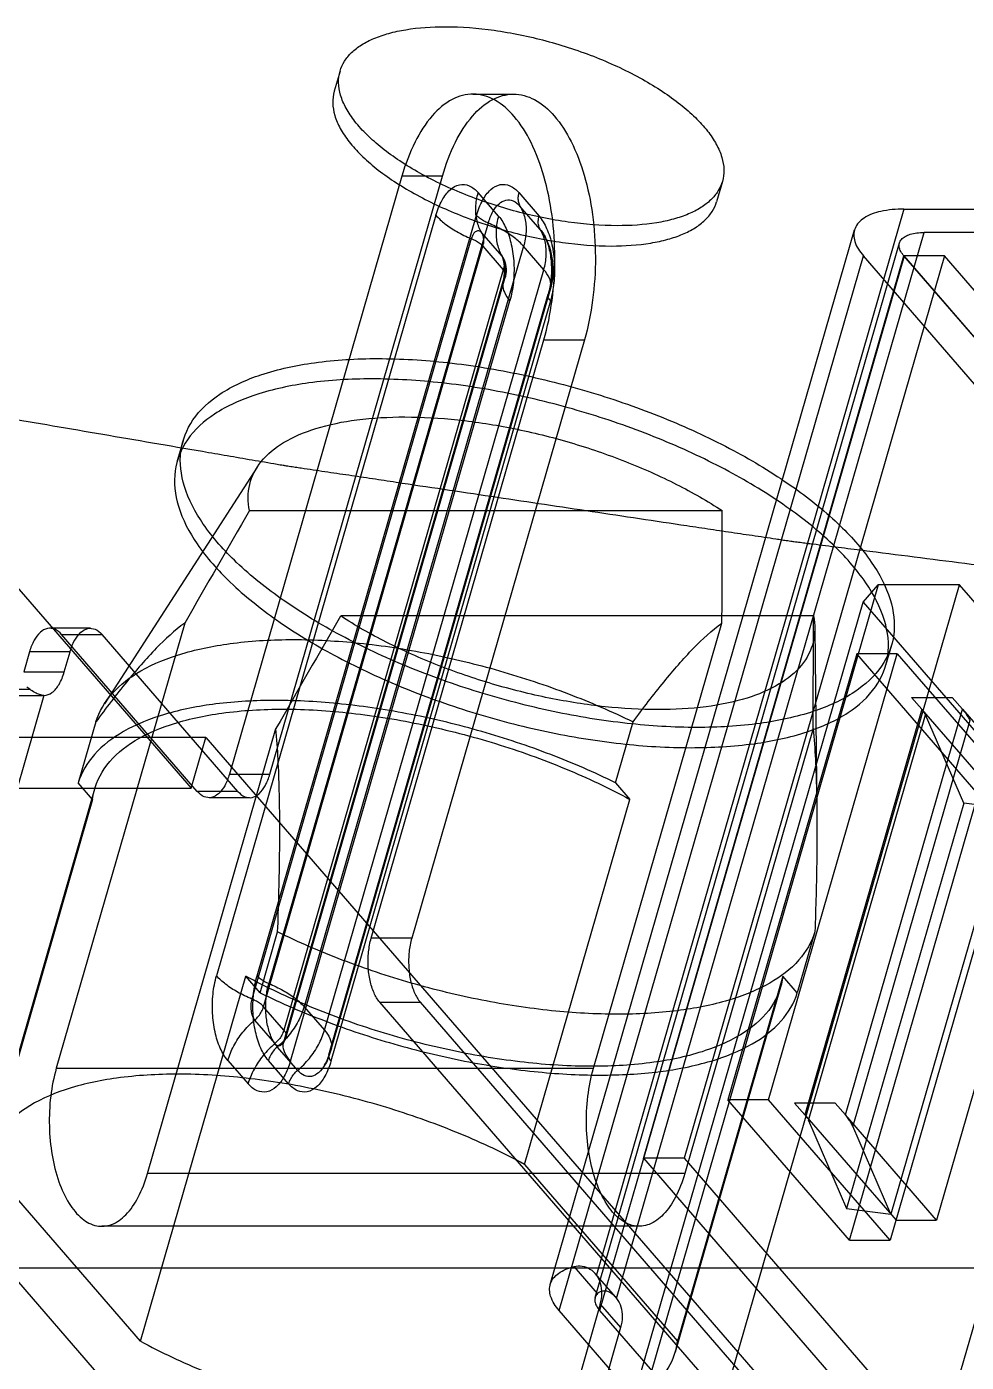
# Model space of a CAD drawing. Header units: millimetres. Extents: x -1 to 407, y -1 to 283.
# Drawn here: x 203.878 to 204.882, y 181.595 to 183.021 of the extents above; entities that cross this region are included whole.
import ezdxf

# ---------------------------------------------------------------- set-up
doc = ezdxf.new("R2010")
doc.units = ezdxf.units.MM
doc.header["$LTSCALE"] = 23.1
doc.layers.get('0').update_dxf_attribs({"linetype": 'CONTINUOUS'})
doc.layers.add('001-PCB', color=7, linetype='CONTINUOUS')
doc.layers.add('_404834', color=7, linetype='CONTINUOUS')

msp = doc.modelspace()

# ---------------------------------------------------------------- linework, layer by layer
at = {"color": 6, "linetype": 'Continuous'}
for p, q in [((204.3548, 182.9492), (204.3981, 182.9492)), ((204.279, 182.8617), (204.0947, 182.223)), ((204.138, 182.223), (204.3223, 182.8617)), ((204.3223, 182.8617), (204.279, 182.8617)), ((204.3822, 182.819), (204.3605, 182.844)), ((204.4038, 182.844), (204.4255, 182.819)), ((204.4268, 182.8046), (204.4051, 182.8296)), ((204.8152, 182.8264), (204.4867, 181.6884)), ((204.8152, 182.8264), (205.5946, 182.8264)), ((204.3154, 182.8198), (204.081, 182.0079)), ((204.1243, 182.0079), (204.3587, 182.8198)), ((204.3712, 182.8115), (204.1369, 181.9996)), ((204.386, 182.776), (204.3644, 182.801)), ((204.4374, 181.6783), (204.7624, 182.8042)), ((204.5083, 181.6634), (204.8368, 182.8014)), ((205.6163, 182.8014), (204.8368, 182.8014)), ((204.3531, 182.7949), (204.1187, 181.983)), ((204.1313, 181.9748), (204.3656, 182.7867)), ((204.4089, 182.7867), (204.1746, 181.9748)), ((204.3656, 182.7867), (204.3873, 182.7617)), ((204.4306, 182.7617), (204.4089, 182.7867)), ((204.4855, 181.6645), (204.8105, 182.7903)), ((204.4469, 181.6506), (204.7719, 182.7764)), ((204.8585, 182.7764), (204.5804, 181.813)), ((205.1075, 182.3889), (204.7719, 182.7764)), ((204.8585, 182.7764), (204.8152, 182.7764)), ((205.1941, 182.3889), (204.8585, 182.7764)), ((204.3873, 182.7617), (204.1529, 181.9498)), ((204.1547, 181.9415), (204.389, 182.7534)), ((204.1553, 181.9428), (204.3897, 182.7547)), ((204.1962, 181.9498), (204.4306, 182.7617)), ((204.1528, 181.9375), (204.3872, 182.7494)), ((204.2033, 181.929), (204.4377, 182.7409)), ((204.1599, 181.9167), (204.3943, 182.7286)), ((204.2008, 181.9236), (204.4352, 182.7355)), ((204.2015, 181.925), (204.4358, 182.7369)), ((204.4376, 182.7286), (204.2032, 181.9167)), ((204.2462, 182.048), (204.4306, 182.6867)), ((204.4739, 182.6867), (204.2895, 182.048)), ((204.4306, 182.6867), (204.4739, 182.6867)), ((203.6696, 182.6518), (204.0539, 182.208)), ((204.0453, 182.5791), (204.039, 182.5575)), ((204.1245, 182.551), (203.9612, 182.2983)), ((204.1161, 182.5045), (204.6211, 182.5045)), ((204.7878, 182.4254), (204.1566, 180.2387)), ((204.2744, 180.347), (204.8744, 182.4254)), ((204.7716, 182.4067), (204.7878, 182.4254)), ((204.8744, 182.4254), (204.7878, 182.4254)), ((205.0314, 182.2442), (204.8744, 182.4254)), ((204.5341, 181.584), (204.7716, 182.4067)), ((204.7716, 182.4067), (205.1667, 181.9504)), ((204.0471, 182.3844), (203.9099, 181.9091)), ((204.7185, 182.392), (204.2136, 182.392)), ((204.4836, 181.9091), (204.6208, 182.3844)), ((205.1075, 182.3889), (204.7825, 181.2631)), ((203.9463, 182.3789), (203.903, 182.3789)), ((204.0605, 182.2047), (203.9155, 182.3722)), ((203.9155, 182.3722), (203.9588, 182.3722)), ((204.1038, 182.2047), (203.9588, 182.3722)), ((204.7199, 182.3791), (204.7222, 182.1821)), ((203.8813, 182.3539), (203.8751, 182.3322)), ((203.9246, 182.3539), (203.8813, 182.3539)), ((203.9184, 182.3322), (203.9246, 182.3539)), ((204.8019, 182.3607), (204.7956, 182.3391)), ((204.7647, 182.3517), (204.6272, 181.8754)), ((204.6705, 181.8754), (204.808, 182.3517)), ((204.8946, 182.2017), (204.7647, 182.3517)), ((204.808, 182.3517), (204.7647, 182.3517)), ((204.808, 182.3517), (204.9379, 182.2017)), ((203.8751, 182.3322), (203.9184, 182.3322)), ((203.836, 182.3139), (203.8815, 182.3139)), ((203.8815, 182.3139), (203.8785, 182.3161)), ((203.8967, 182.3072), (203.6044, 181.2947)), ((203.8534, 182.3072), (203.8967, 182.3072)), ((204.8343, 182.2925), (204.7093, 181.8595)), ((204.7132, 181.8535), (204.8382, 182.2865)), ((204.7526, 181.8595), (204.8776, 182.2925)), ((204.9317, 182.18), (204.8343, 182.2925)), ((204.8776, 182.2925), (204.975, 182.18)), ((203.9521, 182.2789), (203.9334, 182.214)), ((204.0073, 181.7966), (204.1445, 182.2719)), ((204.5071, 182.214), (204.5259, 182.2789)), ((204.7183, 182.2719), (204.5811, 181.7966)), ((204.8855, 182.2804), (204.7605, 181.8474)), ((203.3659, 182.2621), (204.0695, 181.4496)), ((204.0695, 182.2621), (203.3659, 182.2621)), ((204.0539, 182.208), (204.0695, 182.2621)), ((204.0695, 182.2621), (204.7732, 181.4496)), ((203.9487, 182.1962), (203.9334, 182.214)), ((204.0947, 182.223), (204.138, 182.223)), ((204.5071, 182.214), (204.5225, 182.1962)), ((203.675, 182.208), (204.0539, 182.208)), ((203.8386, 181.8179), (203.9511, 182.2076)), ((204.1038, 182.2047), (204.0605, 182.2047)), ((204.1163, 182.198), (204.073, 182.198)), ((204.7571, 181.7254), (204.8946, 182.2017)), ((204.9379, 182.2017), (204.8004, 181.7254)), ((203.9487, 182.1962), (203.8362, 181.8065)), ((204.41, 181.8065), (204.5225, 182.1962)), ((204.879, 182.1923), (204.754, 181.7593)), ((204.9263, 182.1863), (204.8013, 181.7533)), ((204.975, 182.18), (204.85, 181.747)), ((204.1276, 181.9897), (204.1463, 182.0547)), ((204.7201, 182.0547), (204.7013, 181.9897)), ((204.2895, 182.048), (204.2462, 182.048)), ((203.9997, 181.6178), (204.1122, 182.0075)), ((204.1276, 181.9897), (204.1122, 182.0075)), ((204.6859, 182.0075), (204.5734, 181.6178)), ((204.7013, 181.9897), (204.6859, 182.0075)), ((204.5711, 181.6064), (204.6836, 181.9961)), ((204.1529, 181.9498), (204.1313, 181.9748)), ((204.1746, 181.9748), (204.1962, 181.9498)), ((205.0846, 181.0222), (204.2554, 181.9797)), ((204.2554, 181.9797), (204.2987, 181.9797)), ((205.1279, 181.0222), (204.2987, 181.9797)), ((204.1217, 181.9605), (204.1434, 181.9355)), ((204.1459, 181.9318), (204.1676, 181.9068)), ((204.0931, 181.9175), (204.1147, 181.8925)), ((204.158, 181.8925), (204.1364, 181.9175)), ((203.9099, 181.9091), (204.4836, 181.9091)), ((204.7571, 181.7254), (204.6272, 181.8754)), ((204.6705, 181.8754), (204.6272, 181.8754)), ((204.8004, 181.7254), (204.6705, 181.8754)), ((204.7093, 181.8595), (204.8067, 181.747)), ((204.85, 181.747), (204.7526, 181.8595)), ((204.5371, 181.8129), (204.4902, 181.6506)), ((204.5371, 181.813), (204.8761, 181.4214)), ((204.5804, 181.813), (204.5371, 181.813)), ((204.5804, 181.813), (204.9159, 181.4255)), ((203.9997, 181.6178), (203.8362, 181.8065)), ((204.41, 181.8065), (204.5734, 181.6178)), ((204.5811, 181.7966), (204.0073, 181.7966)), ((204.8067, 181.747), (204.85, 181.747)), ((204.5323, 181.7404), (203.9586, 181.7404)), ((204.7571, 181.7254), (204.8004, 181.7254)), ((204.4878, 181.6686), (204.4628, 181.6975)), ((204.5071, 181.6649), (204.4854, 181.69)), ((204.4909, 181.6573), (204.4534, 181.5274)), ((204.4909, 181.6573), (204.5125, 181.6323)), ((204.7825, 181.2631), (204.4469, 181.6506)), ((204.4902, 181.6506), (204.8258, 181.2631)), ((204.5125, 181.6323), (204.475, 181.5024))]:
    msp.add_line(p, q, dxfattribs=at)
at = {"color": 7, "linetype": 'Continuous'}
for p, q in [((204.8152, 182.7764), (204.5371, 181.813)), ((204.5371, 181.8129), (204.8152, 182.7764)), ((204.8154, 182.7762), (204.5371, 181.8129)), ((204.8152, 182.7764), (205.1541, 182.3845)), ((205.1543, 182.3849), (204.8152, 182.7764)), ((204.8343, 182.2925), (204.8234, 182.305)), ((204.8234, 182.305), (204.8667, 182.305)), ((204.8667, 182.305), (204.8776, 182.2925)), ((204.879, 182.1923), (204.8382, 182.2865)), ((204.9263, 182.1863), (204.879, 182.1923)), ((204.6984, 181.872), (204.7093, 181.8595)), ((204.7417, 181.872), (204.6984, 181.872)), ((204.7526, 181.8595), (204.7417, 181.872)), ((204.7132, 181.8535), (204.754, 181.7593)), ((204.8013, 181.7533), (204.7605, 181.8474)), ((204.754, 181.7593), (204.8013, 181.7533))]:
    msp.add_line(p, q, dxfattribs=at)
at = {"color": 6, "linetype": 'Continuous'}
msp.add_lwpolyline([(204.1529, 181.9373), (204.1524, 181.9364), (204.1525, 181.9364), (204.1528, 181.9375)], dxfattribs=at)
for centre, radius, start, end in [((204.3657, 182.7617), 0.075, 343.8178, 30.0289), ((204.3657, 182.7617), 0.025, 343.8178, 30.0289), ((242.5585, 160.3206), 44.384, 150.01207, 150.19089), ((176.7859, 182.5101), 27.8352, 359.74124, 359.98843), ((241.2287, 161.0287), 42.7377, 150.00862, 150.19433), ((175.7933, 182.4002), 28.9252, 359.7459, 359.98377), ((204.1313, 181.9498), 0.075, 329.9971, 343.8986)]:
    msp.add_arc(centre, radius, start, end, dxfattribs=at)
for points, knots in [([(204.4306, 182.6867), (204.4346, 182.7005), (204.4404, 182.7296), (204.4433, 182.7743), (204.4404, 182.8189), (204.4321, 182.8604), (204.4188, 182.8964), (204.4013, 182.9248), (204.3801, 182.9439), (204.3554, 182.9514), (204.3305, 182.9446), (204.3089, 182.9255), (204.2911, 182.897), (204.2827, 182.8742), (204.279, 182.8617)], [0, 0, 0, 0, 0.102253, 0.209853, 0.317041, 0.418204, 0.509773, 0.588057, 0.652718, 0.708057, 0.763259, 0.828366, 0.907619, 1, 1, 1, 1]), ([(204.3223, 182.8617), (204.3259, 182.8741), (204.3343, 182.8968), (204.352, 182.9252), (204.3733, 182.9442), (204.398, 182.9514), (204.4227, 182.9444), (204.444, 182.9255), (204.4616, 182.8974), (204.4751, 182.8615), (204.4836, 182.8198), (204.4866, 182.7749), (204.4838, 182.7299), (204.4779, 182.7006), (204.4739, 182.6867)], [0, 0, 0, 0, 0.092066, 0.170694, 0.235368, 0.290333, 0.345478, 0.409811, 0.487603, 0.578848, 0.680489, 0.788721, 0.897362, 1, 1, 1, 1]), ([(204.3154, 182.8198), (204.317, 182.8253), (204.3208, 182.8352), (204.3292, 182.8471), (204.3399, 182.8536), (204.3519, 182.8522), (204.3579, 182.847), (204.3605, 182.844)], [0, 0, 0, 0, 0.265761, 0.482512, 0.655126, 0.813504, 1, 1, 1, 1]), ([(204.3587, 182.8198), (204.3603, 182.8253), (204.3641, 182.8353), (204.3726, 182.8471), (204.3834, 182.8537), (204.3954, 182.8522), (204.4012, 182.847), (204.4038, 182.844)], [0, 0, 0, 0, 0.266314, 0.484342, 0.658043, 0.816388, 1, 1, 1, 1]), ([(204.3644, 182.801), (204.362, 182.805), (204.3585, 182.8139), (204.3573, 182.8288), (204.3591, 182.8389), (204.3605, 182.844)], [0, 0, 0, 0, 0.311911, 0.642813, 1, 1, 1, 1]), ([(204.4038, 182.844), (204.4033, 182.8423), (204.4027, 182.8388), (204.4032, 182.8339), (204.4044, 182.8309), (204.4051, 182.8296)], [0, 0, 0, 0, 0.360705, 0.697725, 1, 1, 1, 1]), ([(204.3712, 182.8115), (204.3725, 182.8157), (204.3753, 182.8232), (204.3817, 182.832), (204.3896, 182.8368), (204.3986, 182.8359), (204.4031, 182.832), (204.4051, 182.8296)], [0, 0, 0, 0, 0.270559, 0.484399, 0.653537, 0.810208, 1, 1, 1, 1]), ([(204.4051, 182.8296), (204.4075, 182.8257), (204.411, 182.8167), (204.4122, 182.8018), (204.4104, 182.7917), (204.4089, 182.7867)], [0, 0, 0, 0, 0.312844, 0.644317, 1, 1, 1, 1]), ([(204.8152, 182.8264), (204.8069, 182.8264), (204.7921, 182.8252), (204.7733, 182.819), (204.7612, 182.8068), (204.7616, 182.79), (204.768, 182.781), (204.7719, 182.7764)], [0, 0, 0, 0, 0.274029, 0.486947, 0.647888, 0.801387, 1, 1, 1, 1]), ([(204.3154, 182.8198), (204.3182, 182.8165), (204.3253, 182.8101), (204.3381, 182.8018), (204.3478, 182.7971), (204.3531, 182.7949)], [0, 0, 0, 0, 0.28777, 0.624503, 1, 1, 1, 1]), ([(204.3712, 182.8115), (204.3695, 182.8122), (204.3663, 182.8138), (204.362, 182.8165), (204.3596, 182.8186), (204.3587, 182.8198)], [0, 0, 0, 0, 0.372164, 0.709293, 1, 1, 1, 1]), ([(204.4089, 182.7867), (204.4061, 182.79), (204.399, 182.7964), (204.3862, 182.8046), (204.3764, 182.8093), (204.3712, 182.8115)], [0, 0, 0, 0, 0.289332, 0.62681, 1, 1, 1, 1]), ([(204.3822, 182.819), (204.3807, 182.8139), (204.379, 182.8039), (204.3801, 182.789), (204.3837, 182.78), (204.386, 182.776)], [0, 0, 0, 0, 0.353987, 0.685098, 1, 1, 1, 1]), ([(204.3822, 182.819), (204.3855, 182.8151), (204.3912, 182.8052), (204.3965, 182.7881), (204.3991, 182.7685), (204.3986, 182.7482), (204.3961, 182.7349), (204.3943, 182.7286)], [0, 0, 0, 0, 0.163304, 0.357047, 0.570769, 0.790178, 1, 1, 1, 1]), ([(204.4268, 182.8046), (204.426, 182.806), (204.4248, 182.809), (204.4244, 182.8139), (204.425, 182.8173), (204.4255, 182.819)], [0, 0, 0, 0, 0.311907, 0.642811, 1, 1, 1, 1]), ([(204.4255, 182.819), (204.4288, 182.8151), (204.4346, 182.8052), (204.4399, 182.7878), (204.4424, 182.7681), (204.4418, 182.748), (204.4394, 182.7348), (204.4376, 182.7286)], [0, 0, 0, 0, 0.163738, 0.359216, 0.57506, 0.794227, 1, 1, 1, 1]), ([(204.3644, 182.801), (204.3636, 182.8019), (204.3616, 182.8035), (204.3577, 182.8029), (204.3548, 182.7996), (204.3536, 182.7967), (204.3531, 182.7949)], [0, 0, 0, 0, 0.227127, 0.420496, 0.663483, 1, 1, 1, 1]), ([(204.3656, 182.7867), (204.3661, 182.7884), (204.3667, 182.7917), (204.3663, 182.7967), (204.3652, 182.7997), (204.3644, 182.801)], [0, 0, 0, 0, 0.355679, 0.687147, 1, 1, 1, 1]), ([(204.4268, 182.8046), (204.4293, 182.8017), (204.4336, 182.7943), (204.4376, 182.7813), (204.4394, 182.7666), (204.439, 182.7515), (204.4372, 182.7416), (204.4358, 182.7369)], [0, 0, 0, 0, 0.164142, 0.359277, 0.573958, 0.79282, 1, 1, 1, 1]), ([(204.4306, 182.7617), (204.432, 182.7667), (204.4338, 182.7767), (204.4327, 182.7916), (204.4291, 182.8006), (204.4268, 182.8046)], [0, 0, 0, 0, 0.353986, 0.685096, 1, 1, 1, 1]), ([(204.4307, 182.7991), (204.4311, 182.7983), (204.4334, 182.7938), (204.4367, 182.7838), (204.4389, 182.7684), (204.4387, 182.7517), (204.4367, 182.7406), (204.4352, 182.7355)], [0, 0, 0, 0, 0.04152, 0.232181, 0.484272, 0.756144, 1, 1, 1, 1]), ([(204.8154, 182.7762), (204.8141, 182.7777), (204.8118, 182.7808), (204.8099, 182.7857), (204.8101, 182.7904), (204.8125, 182.7945), (204.8166, 182.7976), (204.8222, 182.7998), (204.8291, 182.8012), (204.8342, 182.8014), (204.8368, 182.8014)], [0, 0, 0, 0, 0.13292, 0.243441, 0.337942, 0.432522, 0.540896, 0.670781, 0.824405, 1, 1, 1, 1]), ([(204.3531, 182.7949), (204.3548, 182.7942), (204.3581, 182.7927), (204.3623, 182.7899), (204.3647, 182.7878), (204.3656, 182.7867)], [0, 0, 0, 0, 0.3732, 0.710673, 1, 1, 1, 1]), ([(204.386, 182.776), (204.3868, 182.7747), (204.388, 182.7717), (204.3884, 182.7667), (204.3878, 182.7634), (204.3873, 182.7617)], [0, 0, 0, 0, 0.311912, 0.642814, 1, 1, 1, 1]), ([(204.389, 182.7534), (204.3896, 182.7554), (204.3903, 182.7596), (204.3901, 182.7658), (204.3888, 182.7715), (204.3871, 182.7748), (204.386, 182.776)], [0, 0, 0, 0, 0.260487, 0.536429, 0.792428, 1, 1, 1, 1]), ([(204.3872, 182.7494), (204.3876, 182.7509), (204.3884, 182.7545), (204.3886, 182.7612), (204.3893, 182.7655), (204.3862, 182.7761), (204.3873, 182.7742)], [0, 0, 0, 0, 0.181244, 0.451923, 0.73493, 1, 1, 1, 1]), ([(204.389, 182.7534), (204.3876, 182.7512), (204.3858, 182.7457), (204.3882, 182.7367), (204.3919, 182.7313), (204.3943, 182.7286)], [0, 0, 0, 0, 0.28672, 0.603588, 1, 1, 1, 1]), ([(204.3873, 182.7617), (204.3881, 182.7608), (204.3899, 182.7584), (204.39, 182.7549), (204.389, 182.7534)], [0, 0, 0, 0, 0.402977, 1, 1, 1, 1]), ([(204.4358, 182.7369), (204.4373, 182.739), (204.4391, 182.7446), (204.4367, 182.7537), (204.4329, 182.759), (204.4306, 182.7617)], [0, 0, 0, 0, 0.287661, 0.60527, 1, 1, 1, 1]), ([(204.4376, 182.7286), (204.4368, 182.7295), (204.435, 182.7319), (204.4349, 182.7354), (204.4358, 182.7369)], [0, 0, 0, 0, 0.408174, 1, 1, 1, 1]), ([(204.5941, 182.273), (204.5692, 182.273), (204.5176, 182.2762), (204.4396, 182.289), (204.361, 182.3094), (204.2852, 182.3365), (204.2151, 182.3691), (204.1537, 182.4061), (204.1037, 182.4457), (204.0671, 182.4864), (204.045, 182.5272), (204.0397, 182.5676), (204.0542, 182.6042), (204.0859, 182.6324), (204.1311, 182.6524), (204.1884, 182.6644), (204.2305, 182.6668), (204.2531, 182.6668)], [0, 0, 0, 0, 0.081336, 0.168196, 0.257507, 0.345603, 0.430591, 0.509203, 0.578801, 0.637966, 0.686839, 0.727899, 0.766717, 0.810004, 0.862841, 0.926441, 1, 1, 1, 1]), ([(204.2531, 182.6668), (204.278, 182.6668), (204.3296, 182.6636), (204.4076, 182.6508), (204.4862, 182.6304), (204.562, 182.6034), (204.6321, 182.5707), (204.6934, 182.5338), (204.7435, 182.4941), (204.7801, 182.4534), (204.8021, 182.4127), (204.8075, 182.3722), (204.793, 182.3356), (204.7613, 182.3074), (204.7161, 182.2874), (204.6588, 182.2754), (204.6166, 182.273), (204.5941, 182.273)], [0, 0, 0, 0, 0.081336, 0.168196, 0.257507, 0.345603, 0.430591, 0.509203, 0.578801, 0.637966, 0.686839, 0.727899, 0.766717, 0.810004, 0.862841, 0.926441, 1, 1, 1, 1]), ([(204.2468, 182.6451), (204.2244, 182.6451), (204.1825, 182.6428), (204.1254, 182.6309), (204.0802, 182.6111), (204.0484, 182.5831), (204.0335, 182.5467), (204.0386, 182.5061), (204.0604, 182.4653), (204.0969, 182.4246), (204.1466, 182.385), (204.2077, 182.3481), (204.2776, 182.3153), (204.3536, 182.2881), (204.4325, 182.2675), (204.5109, 182.2546), (204.5628, 182.2514), (204.5878, 182.2514)], [0, 0, 0, 0, 0.073237, 0.136536, 0.189232, 0.232519, 0.271395, 0.312494, 0.361347, 0.420376, 0.489677, 0.567908, 0.652728, 0.741051, 0.83085, 0.918266, 1, 1, 1, 1]), ([(204.5878, 182.2514), (204.6103, 182.2514), (204.6522, 182.2537), (204.7093, 182.2656), (204.7544, 182.2854), (204.7863, 182.3134), (204.8012, 182.3499), (204.7961, 182.3904), (204.7743, 182.4312), (204.7378, 182.4719), (204.6881, 182.5115), (204.627, 182.5484), (204.5571, 182.5812), (204.4811, 182.6084), (204.4022, 182.629), (204.3238, 182.6419), (204.2719, 182.6451), (204.2468, 182.6451)], [0, 0, 0, 0, 0.073237, 0.136536, 0.189232, 0.232519, 0.271395, 0.312494, 0.361347, 0.420376, 0.489677, 0.567908, 0.652728, 0.741051, 0.83085, 0.918266, 1, 1, 1, 1]), ([(204.1161, 182.5045), (204.1143, 182.5136), (204.1141, 182.5329), (204.128, 182.5593), (204.1537, 182.5796), (204.189, 182.5941), (204.2329, 182.6028), (204.2649, 182.6045), (204.282, 182.6045)], [0, 0, 0, 0, 0.126892, 0.251563, 0.393417, 0.564013, 0.766806, 1, 1, 1, 1]), ([(204.282, 182.6045), (204.3009, 182.6045), (204.34, 182.6022), (204.3992, 182.5929), (204.4591, 182.578), (204.5173, 182.5581), (204.5717, 182.5339), (204.6054, 182.5147), (204.6211, 182.5045)], [0, 0, 0, 0, 0.158674, 0.327607, 0.501614, 0.675247, 0.843081, 1, 1, 1, 1]), ([(204.0471, 182.3844), (204.0362, 182.3764), (204.0144, 182.3564), (203.9834, 182.3204), (203.9628, 182.2935), (203.9521, 182.2789)], [0, 0, 0, 0, 0.285289, 0.619668, 1, 1, 1, 1]), ([(204.5527, 182.292), (204.5337, 182.292), (204.4947, 182.2943), (204.4355, 182.3036), (204.3756, 182.3185), (204.3174, 182.3385), (204.263, 182.3626), (204.2292, 182.3818), (204.2136, 182.392)], [0, 0, 0, 0, 0.158674, 0.327607, 0.501614, 0.675247, 0.843081, 1, 1, 1, 1]), ([(204.5259, 182.2789), (204.5365, 182.2935), (204.5572, 182.3204), (204.5882, 182.3564), (204.6099, 182.3764), (204.6208, 182.3844)], [0, 0, 0, 0, 0.380332, 0.714711, 1, 1, 1, 1]), ([(204.7185, 182.392), (204.7204, 182.3829), (204.7206, 182.3637), (204.7066, 182.3372), (204.681, 182.3169), (204.6457, 182.3024), (204.6018, 182.2937), (204.5698, 182.292), (204.5527, 182.292)], [0, 0, 0, 0, 0.126892, 0.251563, 0.393417, 0.564013, 0.766806, 1, 1, 1, 1]), ([(203.9155, 182.3722), (203.9134, 182.3745), (203.909, 182.3784), (203.8999, 182.3795), (203.8918, 182.3745), (203.8854, 182.3656), (203.8825, 182.3581), (203.8813, 182.3539)], [0, 0, 0, 0, 0.186516, 0.344902, 0.517523, 0.734269, 1, 1, 1, 1]), ([(203.9246, 182.3539), (203.9258, 182.3581), (203.9287, 182.3656), (203.9351, 182.3745), (203.9432, 182.3795), (203.9523, 182.3784), (203.9567, 182.3745), (203.9588, 182.3722)], [0, 0, 0, 0, 0.265761, 0.482512, 0.655126, 0.813504, 1, 1, 1, 1]), ([(203.9521, 182.2789), (203.9555, 182.2899), (203.9686, 182.3119), (204.0017, 182.3365), (204.0464, 182.3541), (204.1015, 182.3647), (204.1416, 182.3668), (204.1629, 182.3668)], [0, 0, 0, 0, 0.142927, 0.30687, 0.503274, 0.735138, 1, 1, 1, 1]), ([(204.1629, 182.3668), (204.1864, 182.3668), (204.235, 182.364), (204.3087, 182.3527), (204.3835, 182.3345), (204.4565, 182.3102), (204.5033, 182.29), (204.5259, 182.2789)], [0, 0, 0, 0, 0.187499, 0.387338, 0.593585, 0.799916, 1, 1, 1, 1]), ([(203.8967, 182.3072), (203.8997, 182.3072), (203.9066, 182.31), (203.9138, 182.3195), (203.917, 182.3276), (203.9184, 182.3322)], [0, 0, 0, 0, 0.259181, 0.58763, 1, 1, 1, 1]), ([(203.8967, 182.3072), (203.8951, 182.3072), (203.8917, 182.3079), (203.8866, 182.3103), (203.8832, 182.3126), (203.8815, 182.3139)], [0, 0, 0, 0, 0.279073, 0.609188, 1, 1, 1, 1]), ([(204.1441, 182.3018), (204.1228, 182.3018), (204.0827, 182.2998), (204.0277, 182.2892), (203.983, 182.2715), (203.9499, 182.247), (203.9368, 182.225), (203.9334, 182.214)], [0, 0, 0, 0, 0.264848, 0.496719, 0.693134, 0.857081, 1, 1, 1, 1]), ([(204.5071, 182.214), (204.4846, 182.225), (204.4377, 182.2453), (204.3647, 182.2696), (204.29, 182.2877), (204.2163, 182.299), (204.1677, 182.3018), (204.1441, 182.3018)], [0, 0, 0, 0, 0.200072, 0.406409, 0.612668, 0.812512, 1, 1, 1, 1]), ([(203.9487, 182.1962), (203.9501, 182.2078), (203.9595, 182.2317), (203.9903, 182.2592), (204.0342, 182.2785), (204.0896, 182.2902), (204.1304, 182.2925), (204.1523, 182.2925)], [0, 0, 0, 0, 0.143483, 0.303562, 0.497181, 0.729913, 1, 1, 1, 1]), ([(204.1523, 182.2925), (204.1766, 182.2925), (204.2268, 182.2893), (204.3027, 182.2768), (204.3792, 182.2569), (204.4532, 182.2304), (204.5002, 182.2083), (204.5225, 182.1962)], [0, 0, 0, 0, 0.188874, 0.390179, 0.597191, 0.802801, 1, 1, 1, 1]), ([(204.1463, 182.0547), (204.1473, 182.0809), (204.1487, 182.1313), (204.1487, 182.2037), (204.1464, 182.2499), (204.1445, 182.2719)], [0, 0, 0, 0, 0.362121, 0.695312, 1, 1, 1, 1]), ([(204.7183, 182.2719), (204.7202, 182.2499), (204.7224, 182.2037), (204.7224, 182.1313), (204.721, 182.0809), (204.7201, 182.0547)], [0, 0, 0, 0, 0.304688, 0.637879, 1, 1, 1, 1]), ([(204.0947, 182.223), (204.0935, 182.2188), (204.0906, 182.2113), (204.0842, 182.2023), (204.0761, 182.1974), (204.067, 182.1984), (204.0625, 182.2024), (204.0605, 182.2047)], [0, 0, 0, 0, 0.265761, 0.482512, 0.655126, 0.813504, 1, 1, 1, 1]), ([(204.1038, 182.2047), (204.1058, 182.2024), (204.1103, 182.1984), (204.1194, 182.1974), (204.1275, 182.2023), (204.1339, 182.2113), (204.1368, 182.2188), (204.138, 182.223)], [0, 0, 0, 0, 0.186516, 0.344902, 0.517523, 0.734269, 1, 1, 1, 1]), ([(204.5093, 181.9668), (204.4858, 181.9668), (204.4372, 181.9696), (204.3635, 181.9809), (204.2887, 181.9991), (204.2157, 182.0234), (204.1688, 182.0436), (204.1463, 182.0547)], [0, 0, 0, 0, 0.187499, 0.387338, 0.593585, 0.799916, 1, 1, 1, 1]), ([(204.7201, 182.0547), (204.7167, 182.0437), (204.7036, 182.0217), (204.6705, 181.9971), (204.6257, 181.9795), (204.5707, 181.9689), (204.5306, 181.9668), (204.5093, 181.9668)], [0, 0, 0, 0, 0.142927, 0.30687, 0.503274, 0.735138, 1, 1, 1, 1]), ([(204.2554, 181.9797), (204.2528, 181.9826), (204.2485, 181.9901), (204.2445, 182.003), (204.2426, 182.0179), (204.243, 182.0331), (204.2448, 182.0432), (204.2462, 182.048)], [0, 0, 0, 0, 0.163304, 0.357047, 0.570769, 0.790178, 1, 1, 1, 1]), ([(204.2895, 182.048), (204.2881, 182.0432), (204.2863, 182.0331), (204.2859, 182.0179), (204.2878, 182.003), (204.2918, 181.9901), (204.2961, 181.9826), (204.2987, 181.9797)], [0, 0, 0, 0, 0.209849, 0.429272, 0.642992, 0.836718, 1, 1, 1, 1]), ([(204.0931, 181.9175), (204.0897, 181.9214), (204.084, 181.9312), (204.0787, 181.9484), (204.0762, 181.968), (204.0767, 181.9882), (204.0792, 182.0015), (204.081, 182.0079)], [0, 0, 0, 0, 0.163304, 0.357047, 0.570769, 0.790178, 1, 1, 1, 1]), ([(204.1187, 181.983), (204.1135, 181.9852), (204.1038, 181.9899), (204.091, 181.9981), (204.0839, 182.0045), (204.081, 182.0079)], [0, 0, 0, 0, 0.372144, 0.709283, 1, 1, 1, 1]), ([(204.4824, 181.9112), (204.4581, 181.9112), (204.4079, 181.9144), (204.332, 181.9269), (204.2555, 181.9468), (204.1815, 181.9733), (204.1345, 181.9954), (204.1122, 182.0075)], [0, 0, 0, 0, 0.188874, 0.390179, 0.597191, 0.802801, 1, 1, 1, 1]), ([(204.1364, 181.9175), (204.133, 181.9214), (204.1273, 181.9313), (204.122, 181.9486), (204.1195, 181.9683), (204.12, 181.9885), (204.1225, 182.0017), (204.1243, 182.0079)], [0, 0, 0, 0, 0.163738, 0.359216, 0.57506, 0.794227, 1, 1, 1, 1]), ([(204.1243, 182.0079), (204.1252, 182.0068), (204.1276, 182.0046), (204.1319, 182.0019), (204.1351, 182.0003), (204.1369, 181.9996)], [0, 0, 0, 0, 0.287772, 0.624508, 1, 1, 1, 1]), ([(204.1459, 181.9318), (204.1434, 181.9347), (204.1391, 181.9422), (204.1351, 181.9551), (204.1333, 181.9699), (204.1337, 181.985), (204.1355, 181.9949), (204.1369, 181.9996)], [0, 0, 0, 0, 0.164145, 0.359279, 0.573959, 0.792822, 1, 1, 1, 1]), ([(204.1369, 181.9996), (204.1421, 181.9974), (204.1518, 181.9927), (204.1646, 181.9845), (204.1717, 181.9781), (204.1746, 181.9748)], [0, 0, 0, 0, 0.37332, 0.710807, 1, 1, 1, 1]), ([(204.6859, 182.0075), (204.6845, 181.9959), (204.6752, 181.972), (204.6444, 181.9445), (204.6005, 181.9252), (204.5451, 181.9135), (204.5043, 181.9112), (204.4824, 181.9112)], [0, 0, 0, 0, 0.143483, 0.303562, 0.497181, 0.729913, 1, 1, 1, 1]), ([(204.1187, 181.983), (204.1181, 181.9811), (204.1175, 181.9769), (204.1176, 181.9707), (204.1189, 181.965), (204.1207, 181.9617), (204.1217, 181.9605)], [0, 0, 0, 0, 0.260485, 0.536427, 0.792423, 1, 1, 1, 1]), ([(204.1313, 181.9748), (204.1303, 181.9759), (204.1279, 181.978), (204.1237, 181.9808), (204.1204, 181.9823), (204.1187, 181.983)], [0, 0, 0, 0, 0.289193, 0.626681, 1, 1, 1, 1]), ([(204.1276, 181.9897), (204.1502, 181.9786), (204.1971, 181.9584), (204.2702, 181.9341), (204.3448, 181.9159), (204.4185, 181.9047), (204.467, 181.9018), (204.4905, 181.9018)], [0, 0, 0, 0, 0.200663, 0.40686, 0.612964, 0.812652, 1, 1, 1, 1]), ([(204.4905, 181.9018), (204.5119, 181.9018), (204.5519, 181.9039), (204.6069, 181.9145), (204.6516, 181.9321), (204.6847, 181.9567), (204.6979, 181.9787), (204.7013, 181.9897)], [0, 0, 0, 0, 0.264662, 0.496402, 0.692741, 0.856644, 1, 1, 1, 1]), ([(204.1217, 181.9605), (204.1232, 181.9618), (204.126, 181.9646), (204.1293, 181.9694), (204.1308, 181.973), (204.1313, 181.9748)], [0, 0, 0, 0, 0.342558, 0.677827, 1, 1, 1, 1]), ([(204.1746, 181.9748), (204.173, 181.9694), (204.1686, 181.9588), (204.1589, 181.9443), (204.1505, 181.9357), (204.1459, 181.9318)], [0, 0, 0, 0, 0.319095, 0.65425, 1, 1, 1, 1]), ([(204.0931, 181.9175), (204.0946, 181.9228), (204.099, 181.9335), (204.1088, 181.948), (204.1171, 181.9565), (204.1217, 181.9605)], [0, 0, 0, 0, 0.319096, 0.654252, 1, 1, 1, 1]), ([(204.1529, 181.9498), (204.1524, 181.948), (204.1509, 181.9444), (204.1477, 181.9396), (204.1449, 181.9368), (204.1434, 181.9355)], [0, 0, 0, 0, 0.320583, 0.656325, 1, 1, 1, 1]), ([(204.1434, 181.9355), (204.1442, 181.9345), (204.1461, 181.9329), (204.1501, 181.9335), (204.153, 181.9369), (204.1542, 181.9398), (204.1547, 181.9415)], [0, 0, 0, 0, 0.22423, 0.424544, 0.676054, 1, 1, 1, 1]), ([(204.1599, 181.9167), (204.1576, 181.9194), (204.1538, 181.9247), (204.1514, 181.9338), (204.1532, 181.9393), (204.1547, 181.9415)], [0, 0, 0, 0, 0.393159, 0.710599, 1, 1, 1, 1]), ([(204.1553, 181.9428), (204.1548, 181.9413), (204.1543, 181.9393), (204.153, 181.9377), (204.1528, 181.9374)], [0, 0, 0, 0, 0.82348, 1, 1, 1, 1]), ([(204.1547, 181.9415), (204.1556, 181.943), (204.1555, 181.9465), (204.1537, 181.9489), (204.1529, 181.9498)], [0, 0, 0, 0, 0.595362, 1, 1, 1, 1]), ([(204.1676, 181.9068), (204.1721, 181.9107), (204.1805, 181.9192), (204.1902, 181.9338), (204.1947, 181.9444), (204.1962, 181.9498)], [0, 0, 0, 0, 0.343676, 0.679418, 1, 1, 1, 1]), ([(204.1962, 181.9498), (204.1986, 181.9471), (204.2023, 181.9418), (204.2047, 181.9327), (204.2029, 181.9272), (204.2015, 181.925)], [0, 0, 0, 0, 0.393158, 0.710598, 1, 1, 1, 1]), ([(204.1434, 181.9355), (204.1388, 181.9316), (204.1305, 181.9231), (204.1207, 181.9086), (204.1163, 181.8979), (204.1147, 181.8925)], [0, 0, 0, 0, 0.342557, 0.677827, 1, 1, 1, 1]), ([(204.1459, 181.9318), (204.1444, 181.9305), (204.1416, 181.9277), (204.1384, 181.9229), (204.1369, 181.9193), (204.1364, 181.9175)], [0, 0, 0, 0, 0.342552, 0.677825, 1, 1, 1, 1]), ([(204.1599, 181.9167), (204.1583, 181.9111), (204.1545, 181.9012), (204.1461, 181.8894), (204.1353, 181.8829), (204.1233, 181.8843), (204.1174, 181.8894), (204.1147, 181.8925)], [0, 0, 0, 0, 0.265761, 0.482512, 0.655126, 0.813504, 1, 1, 1, 1]), ([(204.2032, 181.9167), (204.2016, 181.9111), (204.1978, 181.9012), (204.1893, 181.8893), (204.1785, 181.8828), (204.1665, 181.8843), (204.1607, 181.8895), (204.158, 181.8925)], [0, 0, 0, 0, 0.266314, 0.484342, 0.658043, 0.816388, 1, 1, 1, 1]), ([(204.2015, 181.925), (204.2003, 181.9208), (204.1974, 181.9133), (204.191, 181.9044), (204.1829, 181.8996), (204.174, 181.9007), (204.1696, 181.9045), (204.1676, 181.9068)], [0, 0, 0, 0, 0.266895, 0.484578, 0.657388, 0.815501, 1, 1, 1, 1]), ([(204.2015, 181.925), (204.2005, 181.9235), (204.2006, 181.92), (204.2024, 181.9176), (204.2032, 181.9167)], [0, 0, 0, 0, 0.595359, 1, 1, 1, 1]), ([(204.0398, 181.9028), (204.0179, 181.9028), (203.9771, 181.9005), (203.9217, 181.8888), (203.8778, 181.8694), (203.847, 181.842), (203.8376, 181.818), (203.8362, 181.8065)], [0, 0, 0, 0, 0.270101, 0.502837, 0.696453, 0.856525, 1, 1, 1, 1]), ([(203.9099, 181.9091), (203.9071, 181.8994), (203.9031, 181.8789), (203.9017, 181.8476), (203.9046, 181.8168), (203.9115, 181.7888), (203.922, 181.7655), (203.9355, 181.7485), (203.9522, 181.7393), (203.9703, 181.7411), (203.9861, 181.753), (203.9988, 181.7722), (204.0048, 181.7879), (204.0073, 181.7966)], [0, 0, 0, 0, 0.112048, 0.229484, 0.344916, 0.452483, 0.547151, 0.625149, 0.688915, 0.747899, 0.815555, 0.899688, 1, 1, 1, 1]), ([(204.41, 181.8065), (204.3877, 181.8186), (204.3407, 181.8406), (204.2667, 181.8672), (204.1902, 181.8871), (204.1143, 181.8996), (204.0641, 181.9028), (204.0398, 181.9028)], [0, 0, 0, 0, 0.19721, 0.402826, 0.609838, 0.811137, 1, 1, 1, 1]), ([(204.158, 181.8925), (204.1586, 181.8943), (204.1601, 181.8979), (204.1634, 181.9028), (204.1661, 181.9056), (204.1676, 181.9068)], [0, 0, 0, 0, 0.325566, 0.667766, 1, 1, 1, 1]), ([(204.5811, 181.7966), (204.5785, 181.7879), (204.5726, 181.7723), (204.56, 181.7532), (204.5444, 181.7413), (204.5264, 181.7392), (204.5097, 181.7481), (204.4961, 181.7649), (204.4855, 181.7881), (204.4784, 181.8161), (204.4754, 181.8471), (204.4768, 181.8787), (204.4808, 181.8993), (204.4836, 181.9091)], [0, 0, 0, 0, 0.099917, 0.183374, 0.250627, 0.309389, 0.372896, 0.450427, 0.54457, 0.652356, 0.76883, 0.887458, 1, 1, 1, 1]), ([(204.4628, 181.6975), (204.4656, 181.6982), (204.4717, 181.6986), (204.4803, 181.6952), (204.4848, 181.6909), (204.4867, 181.6884)], [0, 0, 0, 0, 0.327687, 0.654833, 1, 1, 1, 1]), ([(204.4469, 181.6506), (204.4431, 181.655), (204.4369, 181.6637), (204.4359, 181.6799), (204.4467, 181.6922), (204.4569, 181.6959), (204.4628, 181.6975)], [0, 0, 0, 0, 0.27791, 0.492291, 0.711691, 1, 1, 1, 1]), ([(204.4909, 181.6573), (204.4919, 181.661), (204.4932, 181.6684), (204.4918, 181.6793), (204.4887, 181.6857), (204.4867, 181.6884)], [0, 0, 0, 0, 0.356873, 0.687594, 1, 1, 1, 1]), ([(204.4878, 181.6686), (204.4893, 181.6701), (204.4939, 181.6725), (204.5021, 181.6702), (204.5064, 181.666), (204.5083, 181.6634)], [0, 0, 0, 0, 0.271834, 0.593646, 1, 1, 1, 1]), ([(204.4878, 181.6686), (204.4867, 181.6675), (204.4852, 181.6648), (204.4849, 181.6599), (204.4867, 181.6551), (204.489, 181.6521), (204.4902, 181.6506)], [0, 0, 0, 0, 0.227428, 0.453147, 0.701898, 1, 1, 1, 1]), ([(204.5083, 181.6634), (204.5103, 181.6607), (204.5135, 181.6543), (204.5148, 181.6434), (204.5136, 181.636), (204.5125, 181.6323)], [0, 0, 0, 0, 0.312406, 0.643127, 1, 1, 1, 1]), ([(203.9997, 181.6178), (204.022, 181.6057), (204.069, 181.5836), (204.143, 181.5571), (204.2195, 181.5372), (204.2954, 181.5247), (204.3456, 181.5215), (204.3699, 181.5215)], [0, 0, 0, 0, 0.19721, 0.402826, 0.609838, 0.811137, 1, 1, 1, 1]), ([(204.3699, 181.5215), (204.3918, 181.5215), (204.4326, 181.5238), (204.488, 181.5355), (204.5319, 181.5548), (204.5627, 181.5823), (204.572, 181.6062), (204.5734, 181.6178)], [0, 0, 0, 0, 0.270101, 0.502837, 0.696453, 0.856525, 1, 1, 1, 1])]:
    msp.add_open_spline(points, degree=3, knots=knots, dxfattribs=at)
at = {"color": 7, "linetype": 'Continuous'}
for points in [[(204.8382, 182.2865), (204.8376, 182.2879), (204.8369, 182.2893), (204.8359, 182.2905)], [(204.7093, 181.8595), (204.7104, 181.8582), (204.7115, 181.857), (204.7122, 181.8554)]]:
    msp.add_open_spline(points, degree=3, dxfattribs=at)
for points, knots in [([(204.8776, 182.2925), (204.8787, 182.2912), (204.8808, 182.2886), (204.8834, 182.2846), (204.8849, 182.2818), (204.8855, 182.2804)], [0, 0, 0, 0, 0.354226, 0.683453, 1, 1, 1, 1]), ([(204.7605, 181.8474), (204.7599, 181.8488), (204.7584, 181.8516), (204.7558, 181.8556), (204.7537, 181.8582), (204.7526, 181.8595)], [0, 0, 0, 0, 0.316547, 0.645774, 1, 1, 1, 1])]:
    msp.add_open_spline(points, degree=3, knots=knots, dxfattribs=at)
at = {"color": 6, "linetype": 'Continuous'}
msp.add_open_spline([(204.2008, 181.9236), (204.1997, 181.9197), (204.2003, 181.9162), (204.1962, 181.9123)], degree=3, dxfattribs=at)
at = {"layer": '001-PCB', "color": 7, "linetype": 'Continuous'}
msp.add_line((189.8132, 181.696), (226.6193, 181.696), dxfattribs=at)
at = {"layer": '001-PCB', "color": 4, "linetype": 'Continuous'}
msp.add_open_spline([(206.8381, 182.2717), (206.806, 182.2736), (206.7417, 182.2772), (206.6453, 182.2828), (206.565, 182.2874), (206.5007, 182.291), (206.4525, 182.2938), (206.4124, 182.2961), (206.3803, 182.2979), (206.3602, 182.2991), (206.3441, 182.3), (206.3341, 182.3006), (206.3271, 182.301), (206.323, 182.3012), (206.3189, 182.3016), (206.3138, 182.302), (206.3016, 182.303), (206.2832, 182.3045), (206.2587, 182.3064), (206.2343, 182.3084), (206.2016, 182.3111), (206.1445, 182.3157), (206.0629, 182.3223), (205.9813, 182.3289), (205.9242, 182.3335), (205.8915, 182.3361), (205.867, 182.3381), (205.8426, 182.3401), (205.8242, 182.3416), (205.812, 182.3426), (205.8068, 182.343), (205.8028, 182.3433), (205.7987, 182.3437), (205.7914, 182.3445), (205.7811, 182.3455), (205.7645, 182.3472), (205.7438, 182.3494), (205.7108, 182.3528), (205.6694, 182.3571), (205.6198, 182.3622), (205.5701, 182.3674), (205.5205, 182.3725), (205.4709, 182.3777), (205.4295, 182.382), (205.3964, 182.3854), (205.3716, 182.388), (205.3509, 182.3901), (205.3344, 182.3918), (205.3219, 182.3931), (205.3095, 182.3944), (205.2992, 182.3955), (205.2909, 182.3963), (205.2858, 182.3969), (205.2816, 182.3973), (205.2785, 182.3976), (205.2759, 182.3979), (205.2738, 182.3981), (205.2723, 182.3983), (205.2706, 182.3985), (205.2684, 182.3988), (205.2655, 182.3991), (205.2622, 182.3996), (205.2577, 182.4001), (205.252, 182.4008), (205.243, 182.402), (205.2317, 182.4034), (205.2182, 182.4051), (205.2047, 182.4068), (205.1867, 182.4091), (205.1641, 182.412), (205.1371, 182.4154), (205.101, 182.42), (205.056, 182.4257), (205.0019, 182.4326), (204.9478, 182.4394), (204.8937, 182.4463), (204.8396, 182.4531), (204.7945, 182.4589), (204.763, 182.4629), (204.745, 182.4651), (204.7314, 182.4669), (204.7202, 182.4683), (204.7112, 182.4694), (204.7055, 182.4702), (204.701, 182.4707), (204.6982, 182.4711), (204.6959, 182.4714), (204.6938, 182.4717), (204.6901, 182.4722), (204.6848, 182.473), (204.6764, 182.4743), (204.6658, 182.4759), (204.6489, 182.4784), (204.6278, 182.4815), (204.6024, 182.4853), (204.5686, 182.4904), (204.5264, 182.4967), (204.4757, 182.5043), (204.425, 182.5119), (204.3743, 182.5194), (204.3236, 182.527), (204.2813, 182.5333), (204.2475, 182.5384), (204.2222, 182.5422), (204.201, 182.5453), (204.1841, 182.5478), (204.1736, 182.5494), (204.1651, 182.5507), (204.1598, 182.5515), (204.1561, 182.552), (204.154, 182.5524), (204.1518, 182.5527), (204.149, 182.5532), (204.1424, 182.5544), (204.1324, 182.5561), (204.1191, 182.5583), (204.1058, 182.5606), (204.0881, 182.5637), (204.057, 182.569), (204.0127, 182.5766), (203.9595, 182.5857), (203.9063, 182.5948), (203.8531, 182.6039), (203.7822, 182.6161), (203.6935, 182.6313), (203.6226, 182.6434), (203.5871, 182.6495)], degree=3, knots=[0, 0, 0, 0, 0.03125, 0.0625, 0.09375, 0.109375, 0.125, 0.140625, 0.148438, 0.15625, 0.160156, 0.164062, 0.166016, 0.166992, 0.167969, 0.169922, 0.171875, 0.179688, 0.1875, 0.195312, 0.203125, 0.21875, 0.25, 0.28125, 0.296875, 0.304688, 0.3125, 0.320312, 0.328125, 0.330078, 0.332031, 0.333008, 0.333984, 0.335938, 0.339844, 0.34375, 0.351562, 0.359375, 0.375, 0.390625, 0.40625, 0.421875, 0.4375, 0.453125, 0.460938, 0.46875, 0.476562, 0.480469, 0.484375, 0.488281, 0.492188, 0.494141, 0.496094, 0.49707, 0.498047, 0.499023, 0.499512, 0.5, 0.500488, 0.500977, 0.501953, 0.50293, 0.503906, 0.505859, 0.507812, 0.511719, 0.515625, 0.519531, 0.523438, 0.53125, 0.539062, 0.546875, 0.5625, 0.578125, 0.59375, 0.609375, 0.625, 0.640625, 0.648438, 0.652344, 0.65625, 0.660156, 0.662109, 0.664062, 0.665039, 0.666016, 0.666504, 0.666992, 0.667969, 0.669922, 0.671875, 0.675781, 0.679688, 0.6875, 0.695312, 0.703125, 0.71875, 0.734375, 0.75, 0.765625, 0.78125, 0.796875, 0.804688, 0.8125, 0.820312, 0.824219, 0.828125, 0.830078, 0.832031, 0.833008, 0.833496, 0.833984, 0.834961, 0.835938, 0.839844, 0.84375, 0.847656, 0.851562, 0.859375, 0.875, 0.890625, 0.90625, 0.921875, 0.9375, 0.96875, 1, 1, 1, 1], dxfattribs=at)
at = {"layer": '_404834', "color": 7, "linetype": 'Continuous'}
for p, q in [((204.2129, 182.9738), (204.2067, 182.9522)), ((204.6213, 182.856), (204.615, 182.8343))]:
    msp.add_line(p, q, dxfattribs=at)
for points, knots in [([(204.2129, 182.9738), (204.214, 182.9775), (204.2173, 182.9847), (204.2253, 182.9942), (204.2361, 183.0024), (204.2495, 183.0092), (204.2655, 183.0145), (204.2907, 183.0199), (204.311, 183.0212), (204.3251, 183.0212)], [0, 0, 0, 0, 0.088157, 0.18175, 0.285073, 0.400852, 0.530404, 0.673957, 1, 1, 1, 1]), ([(204.3251, 183.0212), (204.3426, 183.0212), (204.3789, 183.0182), (204.4332, 183.0071), (204.4864, 182.9896), (204.5278, 182.9703), (204.5571, 182.9526), (204.5761, 182.9389), (204.5922, 182.9249), (204.6052, 182.9106), (204.6149, 182.8964), (204.6211, 182.8824), (204.6235, 182.8687), (204.6224, 182.86), (204.6213, 182.856)], [0, 0, 0, 0, 0.142918, 0.296343, 0.451407, 0.599048, 0.667515, 0.731209, 0.789465, 0.841866, 0.888347, 0.929332, 0.965918, 1, 1, 1, 1]), ([(204.5091, 182.8087), (204.4916, 182.8087), (204.4553, 182.8116), (204.401, 182.8228), (204.3478, 182.8403), (204.3064, 182.8595), (204.2771, 182.8772), (204.2581, 182.8909), (204.242, 182.9049), (204.2289, 182.9192), (204.2193, 182.9334), (204.2131, 182.9475), (204.2107, 182.9611), (204.2118, 182.9698), (204.2129, 182.9738)], [0, 0, 0, 0, 0.142918, 0.296343, 0.451407, 0.599048, 0.667515, 0.731209, 0.789465, 0.841866, 0.888347, 0.929332, 0.965918, 1, 1, 1, 1]), ([(204.2067, 182.9522), (204.2055, 182.9482), (204.2045, 182.9394), (204.2069, 182.9258), (204.213, 182.9118), (204.2227, 182.8975), (204.2357, 182.8833), (204.2518, 182.8692), (204.2708, 182.8556), (204.3002, 182.8379), (204.3415, 182.8186), (204.3947, 182.8011), (204.449, 182.7899), (204.4854, 182.787), (204.5029, 182.787)], [0, 0, 0, 0, 0.034082, 0.070668, 0.111653, 0.158134, 0.210535, 0.268791, 0.332485, 0.400952, 0.548593, 0.703656, 0.857081, 1, 1, 1, 1]), ([(204.6213, 182.856), (204.6202, 182.8523), (204.6169, 182.8451), (204.6089, 182.8356), (204.5981, 182.8274), (204.5847, 182.8207), (204.5687, 182.8153), (204.5435, 182.8099), (204.5232, 182.8087), (204.5091, 182.8087)], [0, 0, 0, 0, 0.088157, 0.18175, 0.285073, 0.400852, 0.530404, 0.673957, 1, 1, 1, 1]), ([(204.5029, 182.787), (204.5169, 182.787), (204.5372, 182.7883), (204.5625, 182.7937), (204.5784, 182.799), (204.5919, 182.8058), (204.6027, 182.8139), (204.6107, 182.8234), (204.614, 182.8307), (204.615, 182.8343)], [0, 0, 0, 0, 0.326042, 0.469594, 0.599146, 0.714926, 0.818249, 0.911842, 1, 1, 1, 1])]:
    msp.add_open_spline(points, degree=3, knots=knots, dxfattribs=at)

doc.saveas('drawing.dxf')
